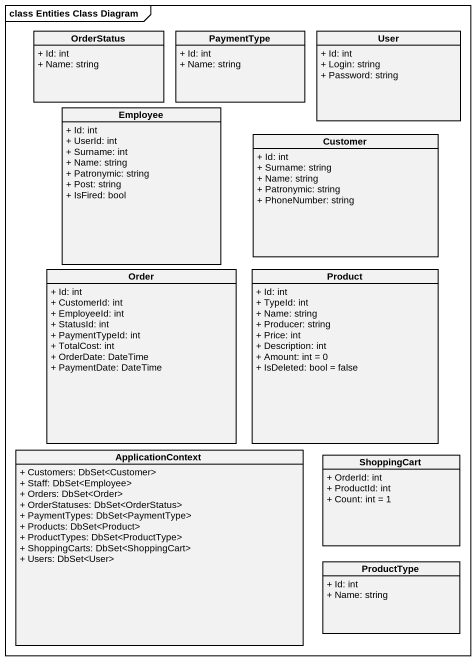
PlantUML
@startuml
mainframe class Entities Class Diagram
hide circle
hide empty members
skinparam classAttributeIconSize 0
class OrderStatus {
  + Id: int
  + Name: string
}
class PaymentType {
  + Id: int
  + Name: string
}
class User {
  + Id: int
  + Login: string
  + Password: string
}
class Employee {
  + Id: int
  + UserId: int
  + Surname: int
  + Name: string
  + Patronymic: string
  + Post: string
  + IsFired: bool
}
class Customer {
  + Id: int
  + Surname: string
  + Name: string
  + Patronymic: string
  + PhoneNumber: string
}
class Order {
  + Id: int
  + CustomerId: int
  + EmployeeId: int
  + StatusId: int
  + PaymentTypeId: int
  + TotalCost: int
  + OrderDate: DateTime
  + PaymentDate: DateTime
}
class Product {
  + Id: int
  + TypeId: int
  + Name: string
  + Producer: string
  + Price: int
  + Description: int
  + Amount: int = 0
  + IsDeleted: bool = false
}
class ApplicationContext {
  + Customers: DbSet<Customer>
  + Staff: DbSet<Employee>
  + Orders: DbSet<Order>
  + OrderStatuses: DbSet<OrderStatus>
  + PaymentTypes: DbSet<PaymentType>
  + Products: DbSet<Product>
  + ProductTypes: DbSet<ProductType>
  + ShoppingCarts: DbSet<ShoppingCart>
  + Users: DbSet<User>
}
class ShoppingCart {
  + OrderId: int
  + ProductId: int
  + Count: int = 1
}
class ProductType {
  + Id: int
  + Name: string
}
@enduml
